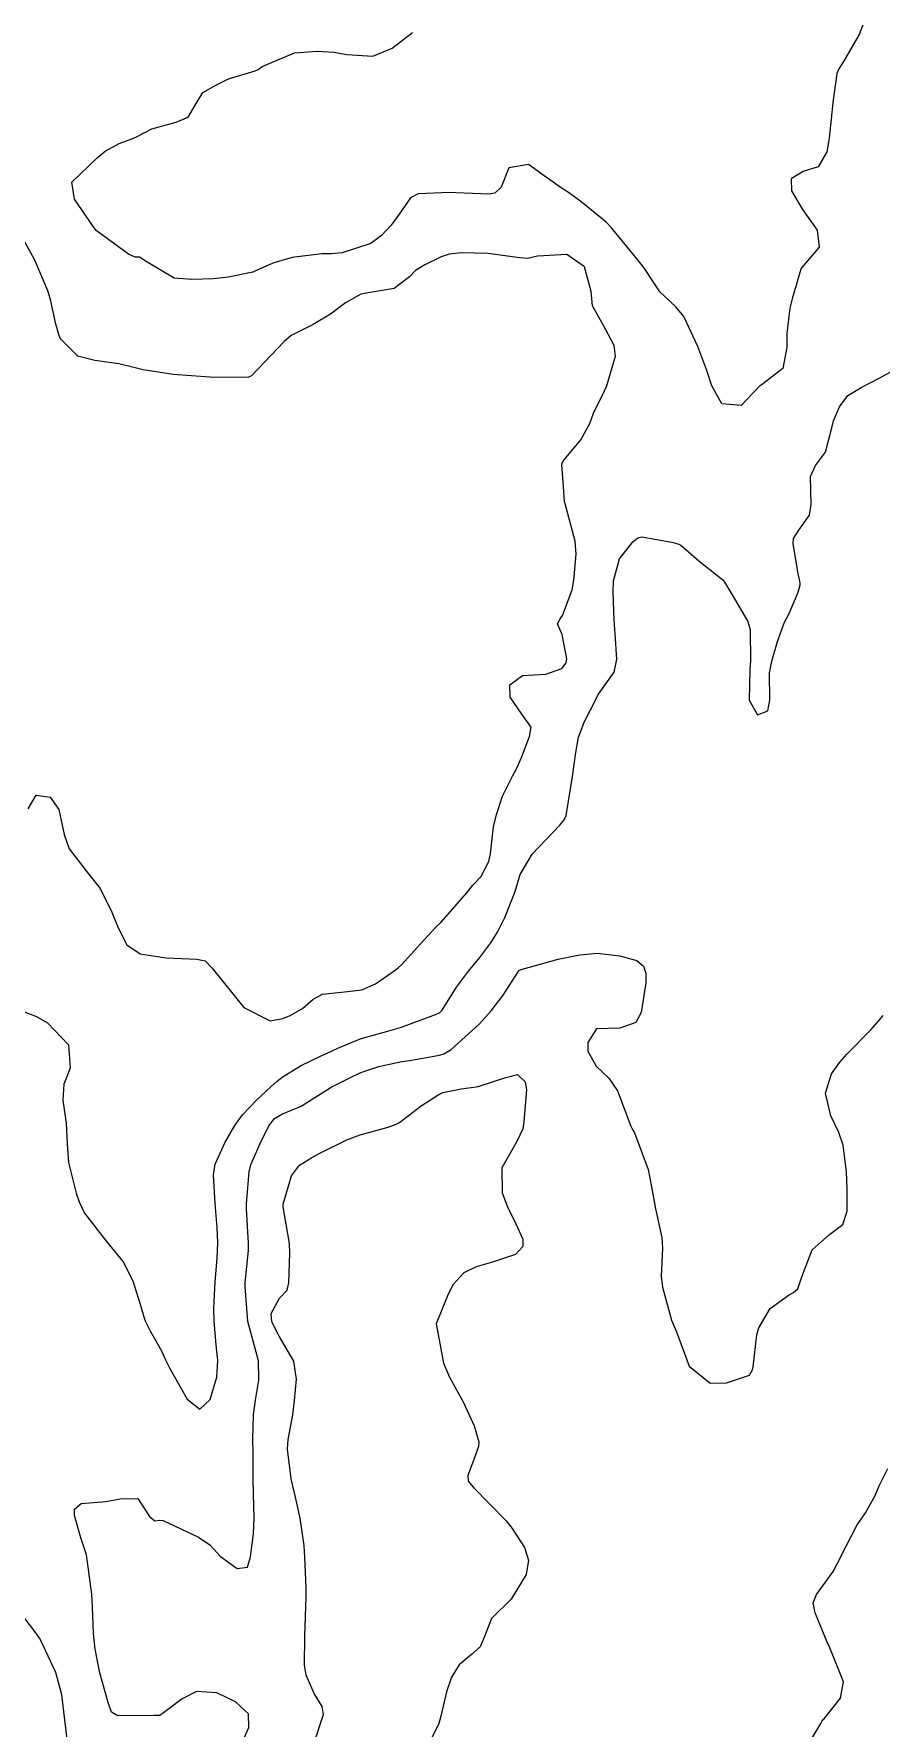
# Model space of a CAD drawing. Header units: metres. Extents: x 307586 to 320046, y 7427249 to 7434250.
# Drawn here: x 317986.4 to 318029.6, y 7431023.5 to 7431109.9 of the extents above; entities that cross this region are included whole.
import ezdxf

# ---------------------------------------------------------------- set-up
doc = ezdxf.new("R2010")
doc.units = ezdxf.units.M
doc.header["$MEASUREMENT"] = 0
for name, color, linetype in [('Curvas de Nivel 1m', 11, 'Continuous'), ('Curvas de Nivel 5m', 15, 'Continuous'), ('Linha Férrea', 20, 'Continuous')]:
    doc.layers.add(name, color=color, linetype=linetype)

msp = doc.modelspace()

# ---------------------------------------------------------------- linework, layer by layer
at = {"layer": 'Curvas de Nivel 1m', "flags": 128}
for points, elevation in [([(318028.817, 7431110.742), (318028.476, 7431109.858), (318027.679, 7431108.481), (318027.431, 7431108.117), (318027.339, 7431107.873), (318027.132, 7431106.401), (318027.074, 7431105.876), (318026.937, 7431104.573), (318026.83, 7431103.878), (318026.377, 7431103.121), (318025.613, 7431102.874), (318025.006, 7431102.499), (318025.029, 7431101.896), (318025.589, 7431100.945), (318026.339, 7431099.882), (318026.428, 7431099.018), (318025.554, 7431097.972), (318025.511, 7431097.932), (318025.491, 7431097.891), (318025.05, 7431096.382), (318024.946, 7431095.896), (318024.792, 7431094.619), (318024.79, 7431093.897), (318024.573, 7431092.819), (318023.484, 7431091.984), (318023.372, 7431091.912), (318022.455, 7431090.938), (318021.469, 7431091.02), (318020.961, 7431091.945), (318020.711, 7431092.728), (318020.242, 7431093.953), (318019.526, 7431095.479), (318019.117, 7431095.966), (318018.307, 7431096.745), (318017.552, 7431097.877), (318017.482, 7431097.991), (318017.168, 7431098.383), (318015.844, 7431100.007), (318015.577, 7431100.289), (318014.276, 7431101.34), (318013.6, 7431101.83), (318013.275, 7431102.035), (318012.297, 7431102.737), (318011.615, 7431103.237), (318010.613, 7431103.07), (318010.215, 7431102.074), (318009.899, 7431101.776), (318009.598, 7431101.72), (318007.91, 7431101.793), (318007.598, 7431101.809), (318005.989, 7431101.734), (318005.594, 7431101.527), (318005.01, 7431100.707), (318004.604, 7431100.14), (318004.109, 7431099.604), (318003.563, 7431099.204), (318002.108, 7431098.722), (318001.558, 7431098.674), (318001.066, 7431098.677), (317999.556, 7431098.483), (317998.627, 7431098.214), (317997.88, 7431097.892), (317997.546, 7431097.746), (317996.294, 7431097.49), (317995.54, 7431097.4), (317994.439, 7431097.362), (317993.54, 7431097.442), (317992.11, 7431098.292), (317991.764, 7431098.505), (317991.555, 7431098.514), (317991.207, 7431098.653), (317989.568, 7431099.859), (317989.367, 7431100.119), (317989.235, 7431100.325), (317988.458, 7431101.469), (317988.32, 7431102.339), (317989.615, 7431103.57), (317990.023, 7431103.912), (317990.736, 7431104.309), (317991.384, 7431104.543), (317991.626, 7431104.647), (317992.394, 7431105.052), (317993.634, 7431105.399), (317994.259, 7431105.642), (317994.616, 7431106.26), (317994.997, 7431106.912), (317995.658, 7431107.285), (317996.307, 7431107.6), (317997.669, 7431108.001), (317997.823, 7431108.075), (317998.028, 7431108.225), (317999.68, 7431108.929), (318000.858, 7431109.012), (318001.681, 7431108.965), (318002.353, 7431108.843), (318003.679, 7431108.763), (318004.658, 7431109.165), (318005.691, 7431109.962)], 748), ([(317986.089, 7431070.361), (317986.509, 7431071.072), (317987.222, 7431070.967), (317987.664, 7431070.343), (317987.923, 7431069.062), (317988.177, 7431068.335), (317989.174, 7431067.054), (317989.761, 7431066.314), (317990.366, 7431065.092), (317990.681, 7431064.305), (317991.134, 7431063.425), (317991.807, 7431062.967), (317993.128, 7431062.762), (317994.688, 7431062.694), (317995.127, 7431062.611), (317995.47, 7431062.247), (317997.093, 7431060.23), (317998.43, 7431059.551), (317999.088, 7431059.67), (317999.452, 7431059.834), (318000.085, 7431060.19), (318000.631, 7431060.654), (318001.104, 7431060.915), (318002.225, 7431061.044), (318003.108, 7431061.137), (318003.81, 7431061.446), (318004.803, 7431062.133), (318004.985, 7431062.271), (318005.126, 7431062.412), (318005.945, 7431063.312), (318006.677, 7431064.115), (318006.905, 7431064.353), (318007.148, 7431064.58), (318008.463, 7431066.091), (318008.779, 7431066.476), (318009.175, 7431066.899), (318009.587, 7431067.676), (318009.667, 7431068.075), (318009.829, 7431069.451), (318009.97, 7431070.072), (318010.289, 7431071.008), (318010.811, 7431072.064), (318010.961, 7431072.347), (318011.252, 7431072.98), (318011.661, 7431074.054), (318011.743, 7431074.526), (318011.274, 7431075.199), (318010.669, 7431076.066), (318010.662, 7431076.697), (318011.299, 7431077.161), (318012.496, 7431077.238), (318013.308, 7431077.523), (318013.527, 7431077.811), (318013.572, 7431078.027), (318013.325, 7431079.263), (318013.097, 7431079.8), (318013.214, 7431080.032), (318013.261, 7431080.104), (318013.336, 7431080.236), (318013.839, 7431081.542), (318013.919, 7431082.024), (318014.038, 7431083.361), (318013.994, 7431084.024), (318013.456, 7431085.986), (318013.45, 7431086.03), (318013.418, 7431086.572), (318013.312, 7431087.912), (318013.34, 7431088.031), (318013.434, 7431088.17), (318014.28, 7431089.186), (318014.74, 7431090.017), (318014.93, 7431090.546), (318015.478, 7431091.693), (318015.582, 7431091.908), (318015.619, 7431092.009), (318016.043, 7431093.459), (318015.987, 7431094.005), (318015.516, 7431094.86), (318014.881, 7431096.017), (318014.798, 7431096.76), (318014.47, 7431098.021), (318013.559, 7431098.648), (318012.071, 7431098.565), (318011.557, 7431098.445), (318011.149, 7431098.472), (318009.559, 7431098.693), (318008.188, 7431098.729), (318007.558, 7431098.655), (318007.154, 7431098.517), (318006.331, 7431098.122), (318005.849, 7431097.827), (318005.543, 7431097.501), (318004.763, 7431096.909), (318003.531, 7431096.702), (318003.064, 7431096.623), (318002.274, 7431096.169), (318001.517, 7431095.596), (318000.622, 7431095.079), (317999.506, 7431094.504), (317999.151, 7431094.205), (317997.485, 7431092.458), (317997.334, 7431092.382), (317995.484, 7431092.374), (317995.357, 7431092.378), (317993.485, 7431092.513), (317991.961, 7431092.766), (317991.489, 7431092.885), (317990.726, 7431093.072), (317989.492, 7431093.229), (317988.623, 7431093.462), (317987.748, 7431094.346), (317987.672, 7431094.515), (317987.51, 7431095.096), (317987.228, 7431096.353), (317987.097, 7431096.787), (317986.43, 7431098.361), (317985.569, 7431099.937)], 747), ([(317985.092, 7431060.322), (317986.512, 7431059.773), (317987.084, 7431059.449), (317988.146, 7431058.329), (317988.24, 7431057.144), (317987.92, 7431056.331), (317987.856, 7431055.51), (317988.027, 7431054.33), (317988.083, 7431053.258), (317988.145, 7431052.329), (317988.534, 7431050.77), (317988.694, 7431050.323), (317988.967, 7431049.751), (317990.085, 7431048.309), (317990.937, 7431047.263), (317991.433, 7431046.292), (317991.787, 7431045.162), (317992.05, 7431044.283), (317992.327, 7431043.708), (317992.888, 7431042.732), (317993.105, 7431042.268), (317993.313, 7431041.829), (317994.205, 7431040.256), (317994.848, 7431039.75), (317995.383, 7431040.242), (317995.724, 7431041.383), (317995.773, 7431042.237), (317995.686, 7431043.033), (317995.577, 7431044.24), (317995.57, 7431044.901), (317995.634, 7431046.239), (317995.732, 7431047.447), (317995.77, 7431048.238), (317995.738, 7431049.016), (317995.629, 7431050.24), (317995.543, 7431051.694), (317995.637, 7431052.24), (317996.145, 7431053.364), (317996.639, 7431054.226), (317997.028, 7431054.765), (317997.733, 7431055.515), (317998.494, 7431056.205), (317998.781, 7431056.468), (317999.05, 7431056.685), (317999.982, 7431057.268), (318001.067, 7431057.78), (318001.343, 7431057.902), (318001.885, 7431058.168), (318003.078, 7431058.652), (318004.244, 7431058.975), (318005.084, 7431059.224), (318006.86, 7431059.882), (318007.092, 7431059.987), (318007.215, 7431060.108), (318007.934, 7431061.274), (318008.547, 7431062.089), (318009.13, 7431062.789), (318009.685, 7431063.527), (318010.025, 7431064.071), (318010.398, 7431064.82), (318010.894, 7431066.063), (318010.958, 7431066.27), (318011.177, 7431067.023), (318011.8, 7431068.051), (318013.208, 7431069.54), (318013.433, 7431069.806), (318013.523, 7431070.027), (318013.764, 7431071.496), (318013.847, 7431072.024), (318014.031, 7431073.247), (318014.167, 7431074.021), (318014.474, 7431074.819), (318015.074, 7431076.012), (318015.148, 7431076.158), (318015.297, 7431076.381), (318015.973, 7431077.336), (318016.11, 7431078.002), (318016.03, 7431079.299), (318015.98, 7431080.004), (318015.93, 7431081.428), (318015.952, 7431082.004), (318016.25, 7431083.125), (318016.926, 7431083.995), (318017.182, 7431084.196), (318017.387, 7431084.244), (318018.926, 7431083.967), (318019.285, 7431083.864), (318019.381, 7431083.809), (318020.302, 7431083.022), (318021.365, 7431082.171), (318021.496, 7431082.07), (318021.614, 7431081.936), (318022.002, 7431081.282), (318022.791, 7431079.918), (318022.908, 7431079.495), (318022.928, 7431077.916), (318022.891, 7431077.499), (318022.866, 7431075.916), (318023.282, 7431075.169), (318023.816, 7431075.374), (318023.916, 7431075.904), (318023.909, 7431077.302), (318024.028, 7431077.903), (318024.312, 7431078.911), (318024.666, 7431079.897), (318024.901, 7431080.332), (318025.356, 7431081.424), (318025.459, 7431081.792), (318025.458, 7431081.889), (318025.368, 7431082.372), (318025.11, 7431083.893), (318025.126, 7431084.154), (318025.393, 7431084.589), (318025.943, 7431085.347), (318026.025, 7431085.884), (318025.996, 7431087.315), (318026.243, 7431087.882), (318026.749, 7431088.568), (318027.096, 7431089.874), (318027.167, 7431090.163), (318027.468, 7431090.87), (318027.893, 7431091.447), (318028.569, 7431091.854), (318029.488, 7431092.342), (318030.455, 7431092.869)], 748), ([(317996.776, 7431022.219), (317997.349, 7431023.52), (317997.325, 7431024.213), (317996.669, 7431024.817), (317995.723, 7431025.284), (317994.674, 7431025.35), (317993.943, 7431024.985), (317992.995, 7431024.267), (317992.809, 7431024.121), (317992.661, 7431024.122), (317992.522, 7431024.132), (317990.661, 7431024.111), (317990.338, 7431024.303), (317990.182, 7431024.79), (317989.747, 7431026.309), (317989.507, 7431027.506), (317989.422, 7431028.313), (317989.376, 7431029.664), (317989.336, 7431030.314), (317989.122, 7431031.951), (317989.069, 7431032.317), (317988.772, 7431033.195), (317988.45, 7431034.323), (317988.456, 7431034.653), (317988.789, 7431034.945), (317990.051, 7431035.047), (317990.792, 7431035.17), (317991.695, 7431035.19), (317992.285, 7431034.277), (317992.555, 7431034.048), (317992.781, 7431034.095), (317992.984, 7431034.064), (317994.773, 7431033.23), (317995.354, 7431032.826), (317995.9, 7431032.233), (317996.754, 7431031.616), (317997.28, 7431031.689), (317997.433, 7431032.213), (317997.58, 7431033.407), (317997.628, 7431034.212), (317997.59, 7431035.417), (317997.572, 7431036.212), (317997.568, 7431037.466), (317997.559, 7431038.213), (317997.589, 7431039.469), (317997.685, 7431040.212), (317997.85, 7431041.228), (317997.839, 7431042.21), (317997.455, 7431043.657), (317997.305, 7431044.216), (317997.154, 7431045.984), (317997.164, 7431046.218), (317997.326, 7431047.837), (317997.33, 7431048.216), (317997.227, 7431049.961), (317997.229, 7431050.217), (317997.361, 7431051.853), (317997.453, 7431052.215), (317997.924, 7431053.3), (317998.37, 7431054.207), (317998.652, 7431054.579), (317999.029, 7431054.801), (318000.025, 7431055.198), (318001.04, 7431055.846), (318001.542, 7431056.173), (318002.534, 7431056.674), (318003.054, 7431056.913), (318003.97, 7431057.23), (318005.063, 7431057.457), (318005.639, 7431057.547), (318007.068, 7431057.8), (318007.3, 7431057.867), (318007.671, 7431058.094), (318009.086, 7431059.386), (318009.421, 7431059.745), (318009.701, 7431060.074), (318010.313, 7431060.86), (318011.075, 7431062.06), (318011.094, 7431062.09), (318011.124, 7431062.122), (318011.24, 7431062.175), (318013.13, 7431062.699), (318014.225, 7431062.926), (318015.133, 7431063.015), (318016.251, 7431062.88), (318017.129, 7431062.629), (318017.479, 7431062.337), (318017.594, 7431061.983), (318017.598, 7431061.5), (318017.364, 7431059.986), (318017.088, 7431059.473), (318016.271, 7431059.184), (318015.084, 7431059.146), (318014.638, 7431058.454), (318014.633, 7431058.014), (318015.065, 7431057.244), (318015.699, 7431056.64), (318016.144, 7431055.994), (318016.829, 7431054.18), (318016.926, 7431053.981), (318016.968, 7431053.927), (318017.022, 7431053.841), (318017.715, 7431051.973), (318017.878, 7431051.082), (318018.095, 7431049.969), (318018.415, 7431048.509), (318018.448, 7431047.965), (318018.383, 7431046.521), (318018.449, 7431045.965), (318018.908, 7431044.282), (318019.041, 7431043.959), (318019.162, 7431043.696), (318019.809, 7431041.951), (318020.87, 7431041.076), (318021.703, 7431041.095), (318022.877, 7431041.482), (318023.04, 7431041.749), (318023.068, 7431041.908), (318023.261, 7431043.545), (318023.353, 7431043.905), (318023.938, 7431044.879), (318024.929, 7431045.602), (318025.118, 7431045.7), (318025.339, 7431045.884), (318025.553, 7431046.495), (318026.071, 7431047.873), (318026.961, 7431048.663), (318027.645, 7431049.175), (318027.86, 7431049.851), (318027.859, 7431050.982), (318027.833, 7431051.852), (318027.655, 7431053.216), (318027.436, 7431053.856), (318027.036, 7431054.711), (318026.751, 7431055.865), (318027.063, 7431056.845), (318027.484, 7431057.441), (318027.852, 7431057.852), (318029.086, 7431059.121), (318029.424, 7431059.502), (318029.697, 7431059.834)], 749), ([(317985.709, 7431029.342), (317986.463, 7431028.344), (317986.708, 7431028), (317987.493, 7431026.332), (317987.802, 7431025.198), (317987.889, 7431024.328), (317988.058, 7431022.917)], 749)]:
    msp.add_lwpolyline(points, dxfattribs=dict(at, elevation=elevation))
at = {"layer": 'Curvas de Nivel 5m', "elevation": 750, "flags": 128}
for points in [[(318000.647, 7431022.638), (318001.156, 7431024.173), (318001.088, 7431024.594), (318000.674, 7431025.248), (318000.269, 7431026.184), (318000.187, 7431026.688), (318000.207, 7431028.185), (318000.218, 7431028.685), (318000.277, 7431030.185), (318000.27, 7431030.654), (318000.204, 7431032.186), (318000.163, 7431032.792), (317999.967, 7431034.188), (317999.73, 7431035.254), (317999.506, 7431036.193), (317999.316, 7431037.705), (317999.355, 7431038.195), (317999.585, 7431039.453), (317999.678, 7431040.192), (317999.783, 7431041.277), (317999.649, 7431042.192), (317998.896, 7431043.469), (317998.515, 7431044.204), (317998.487, 7431044.625), (317998.915, 7431045.418), (317999.299, 7431045.816), (317999.39, 7431046.195), (317999.433, 7431047.708), (317999.429, 7431048.195), (317999.103, 7431050.067), (317999.1, 7431050.199), (317999.532, 7431051.658), (317999.937, 7431052.191), (318000.594, 7431052.598), (318001.009, 7431052.821), (318002.338, 7431053.482), (318003.019, 7431053.746), (318004.455, 7431054.136), (318004.866, 7431054.29), (318005.025, 7431054.379), (318006.138, 7431055.217), (318007.04, 7431055.801), (318007.243, 7431055.896), (318008.168, 7431056.089), (318008.94, 7431056.185), (318009.045, 7431056.199), (318010.459, 7431056.659), (318011.054, 7431056.812), (318011.434, 7431056.44), (318011.516, 7431056.053), (318011.38, 7431054.407), (318011.319, 7431054.056), (318011.016, 7431053.407), (318010.258, 7431052.067), (318010.267, 7431050.783), (318010.544, 7431050.064), (318010.964, 7431049.202), (318011.326, 7431048.424), (318011.316, 7431048.055), (318010.947, 7431047.635), (318009.767, 7431047.245), (318008.937, 7431047.012), (318008.312, 7431046.706), (318007.756, 7431046.092), (318007.474, 7431045.538), (318006.903, 7431044.1), (318007.284, 7431042.096), (318007.579, 7431041.386), (318008.292, 7431040.086), (318008.841, 7431038.893), (318009.074, 7431038.078), (318009.068, 7431037.839), (318008.819, 7431037.181), (318008.515, 7431036.375), (318008.538, 7431036.083), (318008.8, 7431035.758), (318010.463, 7431034.063), (318010.779, 7431033.665), (318011.411, 7431032.692), (318011.618, 7431032.047), (318011.49, 7431031.311), (318010.733, 7431030.06), (318009.721, 7431029.072), (318009.329, 7431028.074), (318009.151, 7431027.631), (318008.7, 7431027.232), (318008.07, 7431026.709), (318007.678, 7431026.09), (318007.426, 7431025.342), (318007.148, 7431024.095), (318007.042, 7431023.713), (318006.651, 7431022.915)], [(318025.418, 7431021.878), (318026.522, 7431023.723), (318026.593, 7431023.861), (318026.623, 7431023.901), (318026.664, 7431023.945), (318027.517, 7431025.015), (318027.679, 7431025.85), (318026.983, 7431027.585), (318026.837, 7431027.859), (318026.716, 7431028.151), (318026.224, 7431029.364), (318026.123, 7431029.869), (318026.304, 7431030.302), (318026.749, 7431030.925), (318027.141, 7431031.472), (318027.358, 7431031.854), (318027.819, 7431032.803), (318028.371, 7431033.844), (318028.533, 7431034.096), (318028.792, 7431034.469), (318029.29, 7431035.35), (318029.501, 7431035.833), (318029.932, 7431036.719)]]:
    msp.add_lwpolyline(points, dxfattribs=at)
at = {"layer": 'Linha Férrea'}
for points in [[(318124.775, 7430756.707, 0.008027), (318110.211, 7430781.821, 0.005774), (318096.258, 7430804.422), (318073.877, 7430839.753, -0.004332), (318066.231, 7430852.037, 0.004046), (318046.51, 7430883.757, -0.022179), (318033.537, 7430906.416, 0.000401), (318023.587, 7430925.696, -0.027497), (318001.999, 7430973.749, -0.010108), (317993.648, 7430996.84, -0.019439), (317980.677, 7431040.632, -0.008138), (317971.794, 7431078.097), (317968.825, 7431091.595), (317958.064, 7431144.285)], [(317954.28, 7431142.869), (317965.168, 7431090.384), (317967.99, 7431076.994, 0.001685), (317976.84, 7431039.477, 0.018032), (317989.745, 7430995.551, 0.012332), (317998.132, 7430972.452, 0.026971), (318019.912, 7430923.487, 0.015905), (318029.732, 7430904.738, 0.012292), (318043.315, 7430881.537, -0.008942), (318062.307, 7430850.672, 0.005975), (318071.032, 7430836.672), (318093.064, 7430802.201, -0.005774), (318106.965, 7430779.685, -0.011325), (318121.017, 7430755.284, -0.011766)]]:
    msp.add_lwpolyline(points, format="xyb", dxfattribs=at)

doc.saveas('drawing.dxf')
